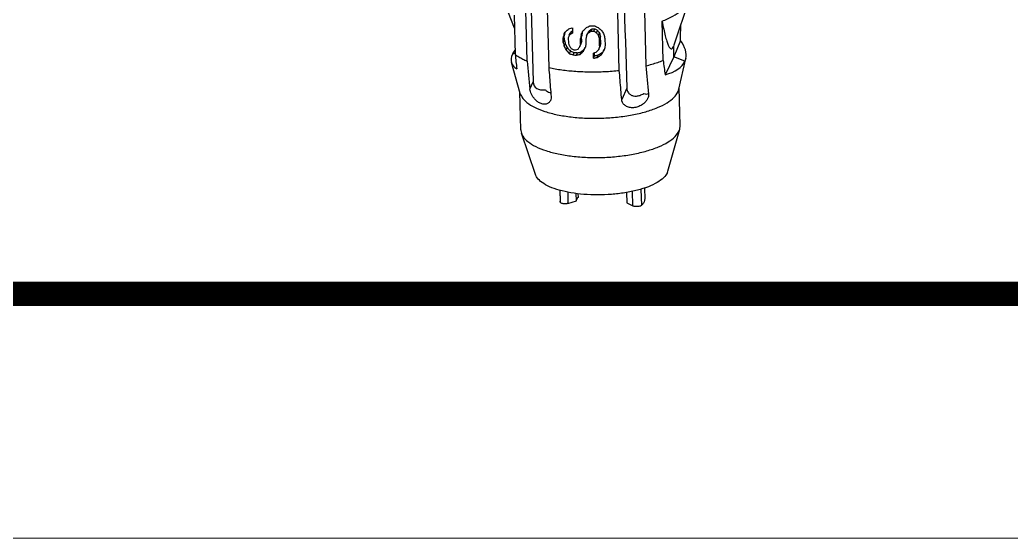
# Model space of a CAD drawing. Header units: millimetres. Extents: x 1366 to 1807, y -424 to -118.
# Drawn here: x 1557.51 to 1588.36, y -424.17 to -408.05 of the extents above; entities that cross this region are included whole.
import ezdxf

# ---------------------------------------------------------------- set-up
doc = ezdxf.new("R2010")
doc.units = ezdxf.units.MM
doc.layers.add('02___PRT_ALL_AXES', color=7, linetype='Continuous')
doc.layers.add('from', color=7, linetype='Continuous', lineweight=13)

# ---------------------------------------------------------------- blocks, each defined once
blk = doc.blocks.new('*u50')
at = {"layer": '02___PRT_ALL_AXES', "color": 7, "linetype": 'Continuous'}
for p, q in [((20.007, 13.848), (20.457, -3.306)), ((20.271, -2.656), (19.989, 8.092)), ((20.661, 7.889), (20.943, -2.859)), ((23.138, -2.946), (22.856, 7.801)), ((23.681, 7.945), (23.963, -2.803)), ((19.877, -1.634), (19.594, -0.913)), ((24.845, -2.155), (25.308, -0.763)), ((19.867, -1.232), (19.899, -2.452)), ((24.501, -2.635), (24.469, -1.415)), ((21.574, -1.855), (21.608, -1.779)), ((21.627, -1.806), (21.66, -1.73)), ((21.676, -1.62), (21.68, -1.783)), ((22.121, -1.86), (22.154, -1.784)), ((22.175, -1.779), (22.208, -1.703)), ((22.257, -1.725), (22.291, -1.649)), ((22.342, -1.725), (22.375, -1.649)), ((22.428, -1.778), (22.462, -1.702)), ((22.487, -1.858), (22.521, -1.782)), ((21.389, -1.943), (21.424, -1.866)), ((21.393, -2.08), (21.389, -1.943)), ((21.393, -2.08), (21.427, -2.003)), ((21.423, -2.192), (21.457, -2.115)), ((21.427, -2.003), (21.424, -1.866)), ((21.549, -1.934), (21.554, -2.098)), ((21.909, -2.206), (21.942, -2.131)), ((21.93, -1.962), (21.964, -1.887)), ((21.934, -2.125), (21.93, -1.962)), ((21.934, -2.125), (21.968, -2.05)), ((21.968, -2.05), (21.964, -1.887)), ((22.096, -1.968), (22.1, -2.131)), ((22.518, -1.966), (22.552, -1.89)), ((22.524, -2.184), (22.518, -1.966)), ((22.524, -2.184), (22.558, -2.108)), ((22.558, -2.108), (22.552, -1.89)), ((22.69, -1.959), (22.696, -2.177)), ((25.038, -2.012), (24.838, -2.524)), ((19.898, -2.413), (19.81, -2.44)), ((21.479, -2.307), (21.513, -2.231)), ((21.589, -2.427), (21.623, -2.351)), ((21.698, -2.464), (21.731, -2.388)), ((21.807, -2.472), (21.84, -2.397)), ((21.915, -2.451), (21.949, -2.376)), ((22.023, -2.347), (22.056, -2.272)), ((22.336, -2.569), (22.331, -2.406)), ((22.369, -2.493), (22.367, -2.394)), ((22.448, -2.541), (22.482, -2.464)), ((22.498, -2.294), (22.532, -2.217)), ((22.588, -2.455), (22.622, -2.378)), ((24.829, -2.195), (24.843, -2.162)), ((24.838, -2.524), (24.829, -2.195)), ((20.056, -3.662), (19.783, -2.697)), ((22.336, -2.569), (22.369, -2.493)), ((24.838, -2.524), (24.564, -3.081)), ((25.181, -2.654), (24.838, -2.524)), ((24.991, -3.532), (25.209, -2.571)), ((25.209, -2.574), (25.181, -2.654)), ((20.356, -3.535), (20.457, -3.306)), ((20.075, -4.795), (20.044, -3.618)), ((23.369, -3.495), (23.211, -3.851)), ((24.966, -3.607), (24.991, -3.532)), ((25.032, -4.665), (25.001, -3.488)), ((20.53, -6.187), (20.094, -4.901)), ((24.65, -6.079), (25.018, -4.771)), ((24.998, -4.827), (25.018, -4.771)), ((25.018, -4.771), (25.032, -4.665)), ((24.633, -6.126), (24.65, -6.079)), ((21.288, -6.675), (21.297, -7.017)), ((21.291, -6.676), (21.3, -7.047)), ((21.531, -6.73), (21.54, -7.084)), ((21.803, -7.008), (21.797, -6.773)), ((21.85, -6.78), (21.853, -6.895)), ((23.363, -6.742), (23.372, -7.07)), ((23.559, -7.164), (23.547, -6.704)), ((23.809, -6.637), (23.823, -7.148)), ((23.918, -6.602), (23.927, -6.948)), ((21.3, -7.047), (21.297, -7.017)), ((21.54, -7.084), (21.803, -7.008)), ((23.372, -7.07), (23.559, -7.164))]:
    blk.add_line(p, q, dxfattribs=at)
for centre, radius, start, end in [((-71.569, 1.565), 96.673, 357.87947, 358.17009), ((22.268, 6.139), 7.7, 269.682, 270.7287), ((22.272, 5.97), 7.695, 269.8907, 270.5191), ((22.284, 5.515), 7.164, 270.0536, 270.7296), ((54.214, 1.167), 34.506, 186.0211, 186.7649), ((22.266, 4.586), 7.073, 265.3952, 266.2792), ((22.262, 4.765), 7.089, 265.6169, 266.0579), ((22.277, 4.135), 6.546, 265.215, 266.1692), ((163.454, 10.595), 143.794, 185.28727, 185.63921), ((52.01, 1.034), 27.753, 187.5968, 188.526), ((158.607, 9.631), 135.216, 185.27613, 185.65039)]:
    blk.add_arc(centre, radius, start, end, dxfattribs=at)
for centre, major_axis, ratio, start_param, end_param in [((22.376, 2.035), (2.506, 13.962), 0.019726, -4.429808, -4.419891), ((22.43, -0.032), (2.779, 3.781), 0.055248, -2.019594, -1.989959), ((22.376, 2.035), (2.33, 12.982), 0.019726, -4.410742, -4.403608), ((22.437, -0.313), (2.807, 2.217), 0.159569, -2.037723, -1.998441), ((22.44, -0.41), (2.794, 2.884), 0.104654, -1.991547, -1.971962), ((22.441, -0.468), (2.843, 1.083), 0.284342, -1.979111, -1.949789), ((22.44, -0.41), (2.598, 2.682), 0.104654, -2.002428, -1.981336), ((22.444, -0.583), (2.825, 1.545), 0.231049, -1.987902, -1.968365), ((22.444, -0.583), (2.626, 1.437), 0.231049, -1.997275, -1.990096), ((22.446, -0.662), (2.506, 13.962), 0.019726, -4.625285, -4.615579), ((22.448, -0.718), (2.738, 5.604), 0.007033, -1.766537, -1.747126), ((22.446, -0.662), (2.33, 12.982), 0.019726, -4.623914, -4.614339), ((22.447, -0.683), (2.794, 2.884), 0.104654, -1.835777, -1.796934), ((22.445, -0.61), (2.825, 1.545), 0.231049, -1.812873, -1.773952), ((22.455, -1), (2.77, 4.234), 0.038318, -1.750086, -1.730639), ((22.455, -1), (2.575, 3.936), 0.038318, -1.746192, -1.725271), ((22.451, -0.834), (2.812, 1.995), 0.181697, -1.796611, -1.767388), ((22.451, -0.834), (2.614, 1.855), 0.181697, -1.791244, -1.759797), ((22.44, -0.405), (2.854, -2.053), 0.327296, -1.373025, -1.343603), ((22.437, -0.289), (2.866, -1.546), 0.35917, -1.40384, -1.364521), ((22.44, -0.405), (2.653, -1.909), 0.327296, -1.363189, -1.331494), ((22.43, -0.035), (-2.875, 4.422), 0.187792, -4.431937, -4.412246), ((22.43, -0.035), (-2.673, 4.111), 0.187792, -4.419827, -4.398602), ((22.43, -0.039), (-2.848, 3.02), 0.262118, -4.424328, -4.384728), ((22.397, 1.212), (-2.875, 10.59), 0.062886, -4.442956, -4.432311), ((22.414, 0.568), (-2.917, 5.812), 0.140241, -4.379411, -4.359484), ((22.362, 2.555), (-3.174, 14.187), 0.048134, -4.409386, -4.399387), ((22.519, -3.419), (-3.092, 11.39), 0.062886, 1.435845, 1.445763), ((22.519, -3.419), (-2.875, 10.59), 0.062886, 1.419563, 1.430266), ((22.489, -2.292), (-2.712, 5.404), 0.140241, 1.467854, 1.489186), ((22.419, 0.39), (2.663, 8.376), 0.014766, -4.436298, -4.426486), ((22.49, -2.338), (-3.007, 8.597), 0.088552, 1.511893, 1.521706), ((22.453, -0.917), (2.663, 8.376), 0.014766, -4.562952, -4.553244), ((22.453, -0.917), (2.476, 7.788), 0.014766, -4.561712, -4.551271), ((22.469, -1.525), (2.584, 11.166), 0.019452, -4.653562, -4.64385), ((22.465, -1.362), (2.584, 11.166), 0.019452, -4.663277, -4.653562), ((22.397, 1.212), (-3.092, 11.39), 0.062886, -4.4566, -4.446729), ((22.513, -3.214), (2.403, 10.382), 0.019452, 1.468527, 1.479172), ((22.215, -1.538), (2.979, -1.086), 0.357402, 0.045289, 0.47796), ((22.724, -1.543), (2.93, 1.187), 0.300254, 9.143824, 9.650613), ((22.718, -1.558), (2.937, 1.126), 0.257689, 2.756738, 2.869756), ((22.489, -2.292), (-2.917, 5.812), 0.140241, 1.483351, 1.503126), ((22.476, -1.783), (-2.848, 3.02), 0.262118, 1.497809, 1.537152), ((22.476, -1.783), (-2.648, 2.808), 0.262118, 1.483869, 1.526271), ((22.475, -1.738), (-2.875, 4.422), 0.187792, 1.549234, 1.568818), ((22.468, -1.483), (2.887, -0.744), 0.388785, -1.778751, -1.73963), ((22.468, -1.483), (2.684, -0.692), 0.388785, -1.789632, -1.747507), ((22.464, -1.334), (2.881, -1.016), 0.382807, -1.724472, -1.695183), ((22.46, -1.176), (2.843, 1.083), 0.284342, -1.920556, -1.891387), ((22.465, -1.364), (2.853, 0.843), 0.310535, -1.894063, -1.8552), ((22.465, -1.364), (2.653, 0.784), 0.310535, -1.898976, -1.857172), ((22.456, -1.027), (2.77, 4.234), 0.038318, -1.847175, -1.827752), ((22.463, -1.309), (2.794, 2.884), 0.104654, -1.874601, -1.835777), ((22.463, -1.309), (2.598, 2.682), 0.104654, -1.876573, -1.834819), ((22.464, -1.345), (2.738, 5.604), 0.007033, -1.747126, -1.727711), ((22.464, -1.345), (2.546, 5.211), 0.007033, -1.746168, -1.737328), ((22.467, -1.44), (2.843, 1.083), 0.284342, -1.726098, -1.696717), ((22.47, -1.575), (2.653, 0.784), 0.310535, -1.700249, -1.658022), ((22.474, -1.718), (2.794, 2.884), 0.104654, -1.699354, -1.669842), ((22.475, -1.731), (2.816, 1.816), 0.200699, -1.70886, -1.6595), ((22.475, -1.731), (2.619, 1.688), 0.200699, -1.696751, -1.643521), ((22.513, -3.214), (2.584, 11.166), 0.019452, 1.482945, 1.492816), ((22.491, -2.35), (2.76, 4.688), 0.025171, -1.578317, -1.54846), ((22.491, -2.35), (2.566, 4.359), 0.025171, -1.562337, -1.541578), ((22.549, -4.557), (2.506, 13.962), 0.019726, 1.403028, 1.413028), ((22.47, -1.575), (2.853, 0.843), 0.310535, -1.709334, -1.670131), ((22.221, -1.523), (2.97, -1.106), 0.402555, -0.527008, -0.020219), ((20.894, -3.18), (0.401, 0.25), 0.694298, 2.754916, 4.164451), ((23.838, -3.297), (-0.224, 0.361), 0.599731, 2.528646, 3.071292)]:
    blk.add_ellipse(centre, major_axis=major_axis, ratio=ratio, start_param=start_param, end_param=end_param, dxfattribs=at)
for points, start_tangent, end_tangent in [([(23.027, 7.896), (23.194, 2.307), (23.369, -3.495)], (0.02988, -0.999553), (0.030087, -0.999547)), ([(24.469, -1.415), (24.803, -1.261), (25.062, -1.088), (25.237, -0.902), (25.308, -0.763)], (0.931814, 0.362935), (0.316339, 0.948646)), ([(24.469, -1.415), (24.519, -1.661), (24.567, -1.869), (24.615, -2.039), (24.661, -2.166), (24.707, -2.248), (24.751, -2.279), (24.792, -2.259), (24.829, -2.195)], (0.189081, -0.981962), (0.391809, 0.920047)), ([(19.899, -2.452), (20.008, -2.524), (20.132, -2.592), (20.271, -2.656)], (0.809146, -0.587608), (0.921434, -0.388535)), ([(23.963, -2.803), (24.153, -2.752), (24.333, -2.696), (24.501, -2.635)], (0.970916, 0.23942), (0.931814, 0.362935)), ([(20.943, -2.859), (20.967, -3.163), (20.991, -3.465), (21.015, -3.764)], (0.079486, -0.996836), (0.080573, -0.996749)), ([(20.943, -2.859), (21.347, -2.929), (21.78, -2.973), (22.23, -2.991), (22.687, -2.982), (23.138, -2.946)], (0.97818, -0.207762), (0.993989, 0.109483)), ([(23.211, -3.851), (23.187, -3.552), (23.162, -3.251), (23.138, -2.946)], (-0.080573, 0.996749), (-0.079486, 0.996836)), ([(20.056, -3.662), (20.106, -3.772), (20.261, -3.941), (20.503, -4.092), (20.823, -4.222), (21.208, -4.324), (21.643, -4.394), (22.112, -4.431), (22.597, -4.432), (23.079, -4.398), (23.539, -4.33), (23.961, -4.23), (24.327, -4.103), (24.623, -3.952), (24.839, -3.785), (24.966, -3.607)], (0.275455, -0.961314), (0.405681, 0.914015)), ([(20.997, -3.882), (20.97, -3.927), (20.902, -3.979), (20.809, -3.999), (20.703, -3.979), (20.603, -3.927), (20.519, -3.855), (20.451, -3.772), (20.402, -3.688), (20.37, -3.607), (20.356, -3.535)], (-0.40431, -0.914622), (-0.098689, 0.995118)), ([(20.833, -3.547), (20.901, -3.607), (20.972, -3.637), (21.005, -3.64)], (0.65272, -0.757599), (0.999994, 0.00339)), ([(23.369, -3.495), (23.383, -3.574), (23.421, -3.645), (23.484, -3.701), (23.569, -3.736), (23.671, -3.744), (23.782, -3.722), (23.897, -3.669)], (0.030087, -0.999547), (0.861471, 0.507806)), ([(24.048, -3.682), (24.043, -3.754), (24.023, -3.814)], (0.098689, -0.995118), (-0.405309, -0.91418)), ([(21.015, -3.764), (21.008, -3.852), (20.997, -3.882)], (0.080573, -0.996749), (-0.40431, -0.914622)), ([(24.023, -3.814), (24.015, -3.832), (23.961, -3.912), (23.88, -3.989), (23.776, -4.053), (23.649, -4.097), (23.513, -4.106), (23.39, -4.078), (23.296, -4.02), (23.236, -3.941), (23.211, -3.851)], (-0.405309, -0.91418), (-0.080573, 0.996749)), ([(20.075, -4.795), (20.076, -4.814), (20.094, -4.901)], (0.021841, -0.999761), (0.323031, -0.946389)), ([(20.094, -4.901), (20.138, -4.993), (20.293, -5.161), (20.535, -5.313), (20.855, -5.442), (21.24, -5.544), (21.675, -5.615), (22.144, -5.651), (22.629, -5.653), (23.111, -5.618), (23.571, -5.55), (23.993, -5.45), (24.359, -5.323), (24.655, -5.173), (24.871, -5.005), (24.998, -4.827)], (0.323031, -0.946389), (0.405681, 0.914015)), ([(24.633, -6.126), (24.517, -6.284), (24.317, -6.432), (24.041, -6.563), (23.702, -6.672), (23.314, -6.753), (22.894, -6.803), (22.461, -6.819), (22.034, -6.802), (21.63, -6.752), (21.269, -6.671), (20.965, -6.563), (20.732, -6.431), (20.58, -6.283), (20.53, -6.187)], (-0.405681, -0.914015), (-0.324188, 0.945993)), ([(21.54, -7.084), (21.492, -7.093), (21.439, -7.096), (21.387, -7.092), (21.344, -7.082), (21.313, -7.066), (21.3, -7.047)], (-0.960746, -0.277428), (-0.187385, 0.982287)), ([(21.853, -6.895), (21.824, -6.932), (21.807, -6.97)], (-0.695533, -0.718494), (-0.264282, -0.964446)), ([(23.927, -6.948), (23.923, -6.996), (23.888, -7.073), (23.823, -7.148)], (0.023066, -0.999734), (-0.74345, -0.668792)), ([(23.823, -7.148), (23.793, -7.165), (23.75, -7.178), (23.699, -7.184), (23.646, -7.184), (23.597, -7.177), (23.559, -7.164)], (-0.74345, -0.668792), (-0.894259, 0.447549))]:
    blk.add_spline(points, degree=3, dxfattribs=dict(at, start_tangent=start_tangent, end_tangent=end_tangent))

msp = doc.modelspace()

# ---------------------------------------------------------------- linework, layer by layer
at = {"layer": 'from'}
msp.add_lwpolyline([(1365.788, -424.173), (1806.818, -424.173), (1806.818, -117.696), (1365.788, -117.696)], close=True, dxfattribs=at)
at = {"layer": 'from', "const_width": 0.76}
msp.add_lwpolyline([(1373.389, -416.572), (1373.389, -125.297), (1799.218, -125.297), (1799.218, -416.572), (1373.389, -416.572)], dxfattribs=at)

# ---------------------------------------------------------------- block references
msp.add_blockref('*u50', (1553.026, -406.676))

doc.saveas('drawing.dxf')
